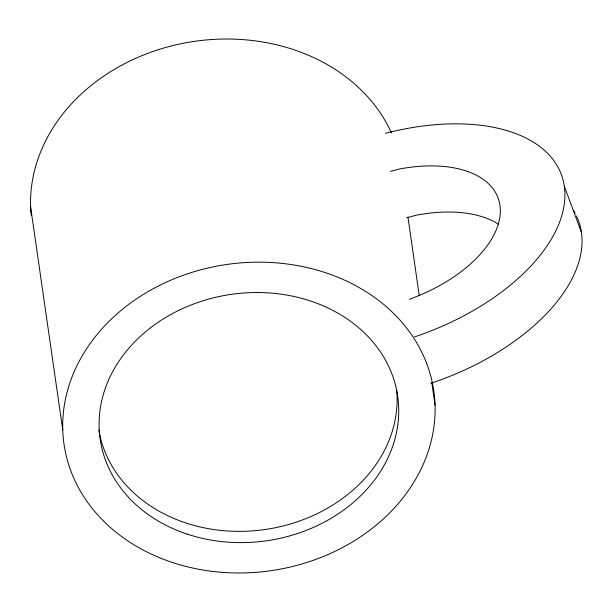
<?xml version="1.0" encoding="UTF-8"?>
<svg xmlns="http://www.w3.org/2000/svg" width="612" height="612" viewBox="0 0 612 612"><rect width="100%" height="100%" fill="white"/><g stroke="black" fill="none" stroke-linecap="round" stroke-linejoin="round"><path stroke-width="0.92" d="M390.578 171.391L398.642 169.18A116.28 64.184 -20.3 0 1 500.203 207.613A116.28 64.184 -20.3 0 1 409.352 299.276M406.781 217.773L415.747 215.317A116.28 64.184 -20.3 0 1 498.344 224.13M385.33 133.332A183.761 101.424 -20.3 0 1 564.31 186.216L581.4 232.285M407.929 217L419.235 295.481M431.774 382.469L435.048 405.167A186.805 154.691 -8.2 0 1 160.084 557.937A186.805 154.691 -8.2 0 1 151.569 289.621A186.805 154.691 -8.2 0 1 435.048 405.167M30.6 206.833L62.753 429.984M396.668 390.02A150.315 124.473 -8.2 0 1 263.267 529.77A150.315 124.473 -8.2 0 1 98.846 429.961M31.143 215.256A186.805 154.691 -8.2 0 1 176.623 44.676A186.805 154.691 -8.2 0 1 391.443 132.919M564.31 186.216A183.761 101.424 -20.3 0 1 414.446 336.944M576.45 215.929A183.761 101.424 -20.3 0 1 430.657 383.38M573.719 210.88A183.761 101.424 -20.3 0 1 575.15 213.374M187.241 534.138A150.315 124.473 -8.2 0 0 397.991 398.519A150.315 124.473 -8.2 0 0 161.469 320.076A150.315 124.473 -8.2 0 0 187.241 534.138"/></g></svg>
